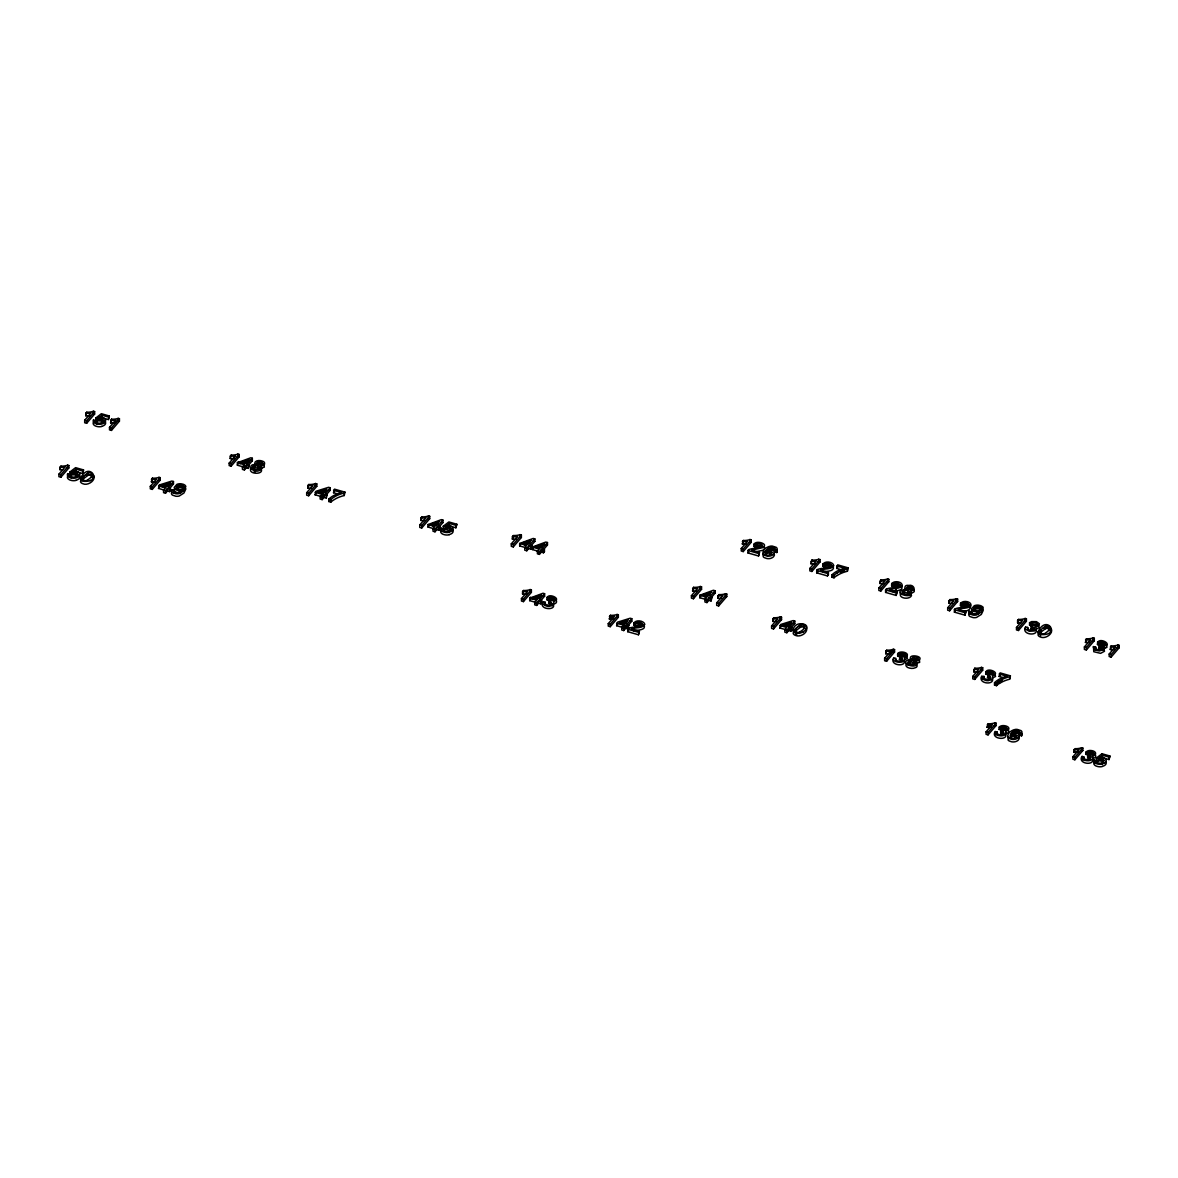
<?xml version="1.0" encoding="UTF-8"?>
<svg xmlns="http://www.w3.org/2000/svg" width="1178" height="1178" viewBox="0 0 1178 1178"><rect width="100%" height="100%" fill="white"/><g stroke="black" fill="none" stroke-linecap="round" stroke-linejoin="round"><path stroke-width="1.5" d="M754.995 548.212A34.751 20.055 0 0 0 759.324 547.534C768.409 545.782 754.067 539.598 755.937 547.166L754.038 546.459C752.33 539.112 767.791 543.176 763.918 546.415M1040.086 634.382L1041.323 632.071A33.617 19.408 0 0 1 1042.029 631.246L1045.475 628.713M1049.789 630.834L1049.834 630.068A3.092 1.782 0 0 0 1045.387 628.61M910.152 660.254C912.199 658.311 911.404 663.509 908.518 662.301M92.164 477.738L92.267 476.796A3.092 1.796 0 0 0 87.82 475.338M544.884 604.962L545.031 602.105C538.493 601.914 547.21 608.216 550.347 606.007C554.308 606.434 554.426 601.531 553.248 601.266C563.702 599.396 545.841 590.855 546.945 599.793L554.264 600.324M983.821 679.117L983.939 676.378C977.313 676.319 986.384 682.563 989.535 680.221C993.982 680.545 992.406 675.377 992.465 675.509C1002.434 673.139 984.366 665.452 985.853 674.066L992.907 674.405M1093.464 646.501L1093.773 651.714L1100.605 653.348L1104.493 651.257L1103.138 646.089L1104.139 646.737L1104.714 648.136L1103.742 649.638L1099.192 650.978L1094.2 649.608L1093.302 646.81L1095.555 646.913L1096.468 649.387L1099.751 649.77L1102.461 647.576L1099.103 645.706L1101.459 644.395L1104.537 644.94M1095.452 649.652L1095.555 646.913M173.74 492.89L173.784 490.313L171.826 489.871L171.487 491.226A4.388 2.533 0 0 0 172.459 492.61L175.669 493.729A5.492 3.166 0 0 0 179.189 493.553L183.93 490.563L185.815 486.558A5.654 3.269 0 0 0 185.137 485.351A5.743 3.313 0 0 0 183.061 484.217L181.059 483.79A5.124 2.96 0 0 0 179.439 483.775A5.654 3.269 0 0 0 177.819 484.055A5.375 3.107 0 0 0 176.862 484.394L174.226 487.427A5.227 3.019 0 0 0 174.462 488.355A5.581 3.225 0 0 0 174.874 488.929A4.83 2.783 0 0 0 176.199 489.827L177.112 490.151A4.918 2.842 0 0 0 179.601 490.446A5.11 2.945 0 0 0 181.972 490.033M173.784 490.313C173.225 494.068 180.308 492.993 181.78 490.254M971.084 614.371L971.173 611.691L969.2 611.249L968.861 612.619A4.388 2.533 0 0 0 969.847 614.003L973.043 615.107A5.492 3.166 0 0 0 976.577 614.931L981.318 611.942L983.203 607.936A5.654 3.269 0 0 0 982.511 606.729M1038.348 633.028L1038.068 634.942A4.933 2.857 0 0 0 1040.365 636.974C1045.18 639.374 1053.426 633.852 1051.336 628.978M545.031 602.105C543.868 605.683 550.465 605.934 551.805 603.445C549.876 598.159 546.739 603.548 551.805 604.859M905.293 656.735C903.128 654.129 899.859 657.353 897.71 655.925C895.854 649.107 911.905 652.347 906.147 656.926C902.363 657.427 905.043 657.457 904.719 660.092C902.598 662.89 898.313 662.669 895.368 661.447C891.01 659.945 895.442 655.528 895.81 660.033C897.312 661.506 899.904 661.462 901.671 660.505C904.557 654.6 895.089 657.471 902.701 661.476M983.939 676.378C982.776 679.927 989.24 680.177 990.654 677.806C989.019 672.417 985.485 677.851 990.713 679.132M1031.089 626.21L1031.089 628.684L1032.164 627.756L1032.164 625.282L1029.572 625.135L1029.572 622.661L1031.633 621.601L1036.434 621.645L1039.408 623.766L1038.495 625.857L1035.226 626.622L1036.817 628.654L1034.49 630.937L1029.277 631.29L1025.375 629.081L1025.567 627.035L1027.658 627.447L1028.571 629.906L1032.384 630.186L1034.564 628.198L1031.206 626.225L1032.164 625.282L1035.109 624.944L1037.244 626.092M1000.696 730.581L1000.696 733.069L1001.771 732.127L1001.771 729.653L999.18 729.506C997.28 722.777 1013.213 725.825 1007.72 730.448C1004.245 731.126 1005.953 730.772 1006.306 733.452C1004.466 736.383 1000.181 736.235 997.28 735.219C992.553 734.336 996.603 728.77 997.162 733.452C998.502 735.072 1001.109 735.028 1002.89 734.233C1007.264 732.053 995.042 727.43 1006.572 730.095M997.206 734.424L997.265 731.818M1093.773 755.672C1092.124 752.374 1088.074 755.79 1085.998 754.406C1084.054 748.059 1099.192 750.195 1094.833 755.186C1091.991 756.247 1091.653 755.275 1093.213 758.028C1091.932 761.003 1087.824 761.091 1085.115 760.428C1080.403 760.752 1081.713 753.302 1083.848 757.984C1084.643 759.839 1087.279 759.839 1088.958 759.412C1095.893 754.391 1081.581 755.069 1090.681 759.192M67.956 476.251L67.956 473.777C69.62 474.925 72.491 479.093 76.246 476.28C80.31 472.378 72.123 472.142 69.973 471.936L69.973 474.41L75.377 475.014L77.453 476.501M93.739 422.328L93.739 419.854C95.609 421.017 98.157 425.302 102.162 422.254C105.887 418.249 97.877 418.367 95.771 418.013L95.771 420.487L100.925 421.032L103.149 422.357M441.235 530.571L441.235 528.097C442.957 529.099 445.417 533.31 449.23 530.777C453.928 527.126 445.608 526.213 443.252 526.257L443.252 528.731L450.57 530.498M971.173 611.691C970.863 615.682 977.696 614.18 979.154 611.632M1009.855 738.032L1013.581 736.206L1016.967 738.017M1094.347 762.357L1094.347 759.869C1096.144 761.047 1098.676 765.214 1102.637 762.372C1106.687 758.47 1098.588 758.279 1096.379 758.028L1096.379 760.502L1101.96 761.165L1103.904 762.799M769.16 547.844A5.065 2.93 0 0 1 771.546 547.152A3.063 1.767 0 0 1 774.874 548.403A4.344 2.503 0 0 1 774.726 549.566L774.785 552.055L776.803 552.526L777.127 548.698A4.491 2.592 0 0 0 776.14 547.299L772.37 546.106A5.198 3.004 0 0 0 770.53 546.136C767.025 546.607 761.4 550.376 763.3 554.323A5.36 3.092 0 0 0 764.389 555.177L766.687 556.001A5.168 2.989 0 0 0 770.662 555.883L771.31 555.663A6.877 3.976 0 0 0 773.666 554.102L774.358 552.806A5.33 3.078 0 0 0 774.152 551.554L773.475 550.73A4.786 2.754 0 0 0 772.429 550.082L771.531 549.773A5.242 3.033 0 0 0 769.131 549.449A4.771 2.754 0 0 0 767.541 549.625C765.936 549.39 765.936 553.189 767.541 552.099A4.771 2.754 0 0 1 769.131 551.922A5.242 3.033 0 0 1 771.251 552.173M776.803 552.526L777.127 551.171A4.491 2.592 0 0 0 776.14 549.773L772.37 548.58A5.198 3.004 0 0 0 770.53 548.609M1016.364 730.478A3.048 1.767 0 0 1 1019.677 731.7A4.344 2.503 0 0 1 1019.53 732.863L1019.588 735.352L1021.62 735.823L1021.944 731.994A4.491 2.592 0 0 0 1020.943 730.596L1017.188 729.403A5.183 2.989 0 0 0 1015.348 729.432C1011.843 729.904 1006.218 733.673 1008.118 737.619A5.36 3.092 0 0 0 1009.207 738.473L1011.504 739.283A5.168 2.989 0 0 0 1015.465 739.18L1016.128 738.959A6.877 3.961 0 0 0 1018.484 737.399L1019.176 736.103A5.33 3.078 0 0 0 1018.97 734.851L1018.293 734.027A4.771 2.754 0 0 0 1017.247 733.379L1016.349 733.055M1021.62 735.823L1021.944 734.468A4.491 2.592 0 0 0 1020.943 733.069L1017.188 731.877A5.183 2.989 0 0 0 1015.348 731.906M969.2 611.249L968.861 615.093A4.388 2.533 0 0 0 969.847 616.477L973.043 617.581A5.492 3.166 0 0 0 976.577 617.419L981.318 614.415L983.203 610.425A5.654 3.269 0 0 0 982.511 609.203A5.743 3.313 0 0 0 980.435 608.069L978.432 607.642M795.518 631.923L796.461 630.51A33.632 19.422 0 0 1 797.153 629.685L800.613 627.138M793.781 630.907L793.192 633.381A4.948 2.857 0 0 0 795.503 635.413C800.215 637.681 808.623 632.586 806.4 627.329M1008.235 736.662L1008.118 740.093A5.36 3.092 0 0 0 1009.207 740.947L1011.504 741.757A5.168 2.989 0 0 0 1015.465 741.654L1016.128 741.433A6.877 3.961 0 0 0 1018.484 739.872L1019.176 738.577A5.33 3.078 0 0 0 1018.97 737.325L1018.293 736.5M82.931 480.006L83.756 478.813A33.632 19.422 0 0 1 84.448 477.988L87.908 475.441M765.111 554.588L768.424 552.924L771.973 554.22M981.848 675.966C977.21 683.741 994.394 685.596 992.524 678.675M995.174 731.405C990.183 739.622 1009.163 740.697 1005.408 733.776M1081.978 756.305C1077.31 764.154 1094.863 765.877 1092.566 758.926M81.253 478.916L80.487 481.684A4.948 2.857 0 0 0 82.799 483.702C87.599 486.131 95.889 480.536 93.769 475.706M174.977 488.252L174.226 489.901A5.227 3.019 0 0 0 174.462 490.828A5.581 3.225 0 0 0 174.874 491.403A4.83 2.783 0 0 0 176.199 492.301L177.112 492.625A5.11 2.945 0 0 0 180.852 492.802M972.351 609.63L971.614 611.279A5.227 3.019 0 0 0 971.85 612.221A5.581 3.225 0 0 0 972.262 612.781A4.83 2.783 0 0 0 973.573 613.679L974.486 614.003A4.918 2.842 0 0 0 976.989 614.298A5.11 2.945 0 0 0 978.226 614.18M817.561 569.681A3.961 2.297 0 0 0 816.707 570.373L816.707 572.847L827.442 575.924L828.399 574.82L828.399 572.346L820.433 570.064A8.791 5.08 0 0 1 822.642 569.534C826.249 568.503 831.697 569.46 833.788 565.661C832.993 560.964 821.817 560.448 822.848 566.25C825.263 567.384 829.15 564.026 831.447 567.192M81.93 478.003L83.785 476.103M794.635 629.7L796.49 627.8M1039.497 631.275L1040.645 630.009M85.803 413.287L86.745 412.197A11 6.361 0 0 0 93.415 411.269L94.608 411.564L94.608 414.052L86.642 423.3L84.683 422.74L84.683 420.266L90.897 413.051A13.591 7.848 0 0 1 85.803 413.257L85.803 415.775A13.591 7.848 0 0 0 90.043 415.643M85.803 415.775L86.745 412.197M86.642 423.3L86.642 420.826L94.608 411.564M60.004 467.224L60.947 466.12A11 6.361 0 0 0 67.617 465.192L68.825 465.501L68.825 467.975L60.858 477.237L58.9 476.663L58.9 474.189L65.099 466.974A13.591 7.848 0 0 1 60.019 467.18L60.004 469.698A13.591 7.848 0 0 0 62.935 469.683M60.004 469.698L60.947 466.12M108.391 417.071L102.015 415.245L102.015 417.719L108.391 419.559L109.318 415.996L101.382 413.714L95.771 418.013M60.858 477.237L60.858 474.749L68.825 465.501M108.391 419.559L109.318 415.996M110.599 422.887L111.542 419.309L110.599 422.887A13.591 7.848 0 0 0 114.855 422.755M111.571 419.191A11 6.361 0 0 0 118.212 418.381L119.42 418.691L119.42 421.164L111.454 430.412L109.495 429.852L109.495 427.378L115.694 420.163A13.591 7.848 0 0 1 110.614 420.369M111.454 430.412L111.454 427.938L119.42 418.691M82.607 471.009L76.231 469.183L76.231 471.656L82.607 473.482L83.535 469.919L75.598 467.651L69.973 471.936M82.607 473.482L83.535 469.919M151.417 481.861L152.36 478.297L151.417 481.861A13.591 7.848 0 0 0 154.863 481.817M158.426 480.02A11 6.361 0 0 0 159.03 479.844L158.971 477.311L160.223 477.664L160.223 480.138L152.271 489.4L150.313 488.841L150.313 486.352L156.512 479.151A13.591 7.848 0 0 1 151.417 479.358M152.271 489.4L152.271 486.926L160.223 477.664M163.742 489.93L158.544 488.443L159.442 484.938L171.855 481.051L173.46 481.507L173.46 483.981L169.352 488.767M158.544 488.443L159.442 484.938M173.46 481.507L168.321 487.486L170.471 488.104L169.588 489.135L167.423 488.517L167.423 490.99L165.524 493.199L163.565 492.64L163.565 490.166L165.465 487.957L158.544 485.969M169.941 482.759L166.363 486.926L161.357 485.483L169.941 482.759L169.941 485.233M165.524 493.199L165.524 490.725L167.423 488.517M167.423 490.99L169.588 491.609L170.471 488.104M230.284 456.136L231.227 455.047A11 6.361 0 0 0 237.897 454.119L239.105 454.428L239.105 456.902L231.138 466.149L229.18 465.59L229.18 463.116L235.379 455.901A13.591 7.848 0 0 1 230.299 456.107L230.284 458.625L231.227 455.047M231.138 466.149L231.138 463.676L239.105 454.428M237.411 462.718L244.332 464.706L244.332 467.195L237.411 465.207L237.411 462.718L250.723 457.8L252.328 458.257L252.328 460.745L248.219 465.516M237.411 465.207L238.309 461.688M252.328 458.257L247.189 464.235L249.353 464.854L248.455 465.899L246.305 465.281L246.305 467.754L244.406 469.963L242.432 469.389L242.432 466.915L244.332 464.706M244.406 469.963L244.406 467.475L246.305 465.281M246.305 467.754L248.455 468.373L249.353 464.854M307.811 485.616L308.769 484.497A11.191 6.464 0 0 0 315.557 483.554L316.779 483.863L316.779 486.337L308.68 495.747L306.678 495.187L306.678 492.699L312.995 485.365A13.812 7.981 0 0 1 307.811 485.572L307.811 488.09A13.812 7.981 0 0 0 311.655 488.016M307.811 488.09L308.769 484.497M308.68 495.747L308.68 493.273L316.779 483.863M320.342 496.306L315.056 494.789L315.969 491.255L328.603 487.309L330.223 487.766L330.223 490.254L326.041 495.113M315.056 494.789L315.969 493.729M330.223 487.766L324.995 493.847L327.189 494.48L326.291 495.526L324.097 494.907L324.097 497.381L322.168 499.619L320.166 499.045L320.166 496.571L322.095 494.333L315.056 492.316M323.008 493.273L326.645 489.047L317.927 491.815L323.008 493.273L323.008 495.747M322.168 499.619L322.168 497.145L324.097 494.907M324.097 497.381L326.291 498.014L327.189 494.48M338.307 494.097L333.536 492.728L334.493 489.15L344.992 492.154L344.226 495.526A28.287 16.33 0 0 0 333.948 499.811A23.531 13.576 0 0 0 330.856 502.122M333.536 492.728L334.493 491.624M330.856 499.634A23.531 13.576 0 0 1 333.816 497.278A28.287 16.33 0 0 1 344.212 493.022L344.992 492.154M420.885 517.981L421.827 516.877A11 6.361 0 0 0 428.498 515.964L429.69 516.259L429.69 518.732L421.739 527.994L419.766 527.42L419.766 524.946L425.98 517.731A13.591 7.848 0 0 1 420.885 517.937L420.885 520.455L421.827 516.877M421.739 527.994L421.739 525.506L429.69 516.259M434.932 529.025L428.012 527.037L428.012 524.563L441.323 519.645L442.928 520.102L442.928 522.576L438.82 527.361M428.012 527.037L428.895 526.006M442.928 520.102L437.789 526.065L439.939 526.684L439.055 527.729L436.891 527.111L436.891 529.585L434.991 531.793L433.033 531.234L433.033 528.76L434.932 526.551L428.012 524.563M434.991 531.793L434.991 529.32L436.891 527.111M436.891 529.585L439.055 530.203L439.939 526.684M455.886 525.314L449.51 523.488L449.51 525.962L455.886 527.803L456.814 524.239L448.877 521.957L443.252 526.257M455.886 527.803L456.814 524.239M512.415 536.756L513.372 535.637L512.415 539.229L512.415 536.756A13.812 7.981 0 0 0 517.598 536.505L511.296 543.838L511.296 546.327L513.284 546.901L521.383 537.477L521.383 535.003L520.102 534.635A11.191 6.464 0 0 1 513.402 535.519M513.284 546.901L513.284 544.413L521.383 535.003M526.713 547.947L519.675 545.929L519.675 543.456L533.207 538.449L534.841 538.906L534.841 541.394L530.66 546.253M519.675 545.929L520.573 544.869M534.841 538.906L529.614 544.987L531.808 545.62L530.895 546.666L528.701 546.047L528.701 548.521L526.772 550.759L524.784 550.185L524.784 547.711L526.713 545.473L519.675 543.456M526.772 550.759L526.772 548.285L528.701 546.047M539.333 551.569L532.279 549.537L532.279 547.063L545.826 542.057L547.461 542.528L547.461 545.002L543.279 549.861M528.701 548.521L530.895 549.154L531.808 545.62M532.279 549.537L533.192 548.492M544.427 549.228L544.427 551.716L542.233 551.083L542.233 548.609L544.427 549.228L543.514 550.288L541.32 549.655L541.32 552.143L539.391 554.382L537.404 553.807L537.404 551.333L539.333 549.081L532.279 547.063M539.391 554.382L539.391 551.908L541.32 549.655M542.233 548.609L547.461 542.528M541.32 552.143L543.514 552.762L544.427 551.716M522.576 591.592L523.518 590.502A11 6.346 0 0 0 530.188 589.574L531.381 589.884L531.381 592.357L523.43 601.605L521.471 601.045L521.471 598.571L527.67 591.356A13.576 7.834 0 0 1 522.576 591.562L522.576 594.08L523.518 590.502M523.43 601.605L523.43 599.131L531.381 589.884M536.623 602.635L529.702 600.647L529.702 598.174L542.999 593.256L544.604 593.712L544.604 596.201L540.496 600.971M529.702 600.647L530.586 597.143M544.604 593.712L539.465 599.69L541.63 600.309L540.731 601.34L538.582 600.721L538.582 603.195L536.682 605.404L534.724 604.844L534.724 602.37L536.623 600.162L529.702 598.174M536.682 605.404L536.682 602.93L538.582 600.721M538.582 603.195L540.731 603.813L541.63 600.309M609.379 619.024L610.337 615.431L609.379 619.024A13.812 7.981 0 0 0 614.283 618.818M618.347 617.272L617.066 616.904L617.066 614.43L618.347 614.798L618.347 617.272L610.248 626.681L608.26 626.107L608.26 623.633L614.563 616.3A13.812 7.981 0 0 1 609.394 616.506M610.248 626.681L610.248 624.207L618.347 614.798M621.91 627.226L616.624 625.709L617.537 622.175L630.171 618.229L631.806 618.7L631.806 621.174L627.624 626.033M616.624 625.709L617.537 624.664M631.806 618.7L626.578 624.767L628.772 625.4L627.859 626.46L625.665 625.827L625.665 628.301L623.736 630.554L621.748 629.98L621.748 627.506L623.677 625.253L616.624 623.236M624.576 624.207L628.213 619.981L619.495 622.75L624.576 624.207L624.576 626.681M623.736 630.554L623.736 628.065L625.665 625.827M625.665 628.301L627.859 628.934L628.772 625.4M628.566 628.522A3.961 2.297 0 0 0 627.712 629.214L627.712 631.688L638.447 634.765L639.404 631.187L631.437 628.905M638.447 634.765L639.404 631.187M692.576 591.047L693.533 587.454L692.576 591.047A13.812 7.981 0 0 0 696.743 590.929M701.543 589.294L700.262 588.926L700.262 586.453L701.543 586.821L701.543 589.294L693.444 598.718L691.442 598.144L691.442 595.656L697.759 588.323A13.812 7.981 0 0 1 692.59 588.529M693.444 598.718L693.444 596.23L701.543 586.821M746.307 543.941A13.591 7.848 0 0 1 742.376 544.015L743.318 540.481A11 6.361 0 0 0 749.988 539.553M742.376 544.045L743.318 540.481M706.874 599.764L699.82 597.747L699.82 595.273L713.367 590.266L715.002 590.723L715.002 593.211L710.82 598.071M751.181 542.322L749.93 541.968L749.93 539.48L751.181 539.848L751.181 542.322L743.23 551.584L741.256 551.01L741.256 548.536L747.47 541.335A13.591 7.848 0 0 1 742.376 541.527M699.82 597.747L700.733 596.686M743.23 551.584L743.23 549.095L751.181 539.848M715.002 590.723L709.774 596.804L711.968 597.437L711.056 598.483L708.861 597.864L708.861 600.338L706.933 602.576L704.945 602.002L704.945 599.528L706.874 597.29L699.82 595.273M706.933 602.576L706.933 600.103L708.861 597.864M708.861 600.338L711.056 600.971L711.968 597.437M717.814 598.291L718.771 594.699L717.814 598.291A13.812 7.981 0 0 0 721.481 598.218M748.825 549.787A3.902 2.253 0 0 0 747.986 550.465L747.986 552.953L758.544 555.972L759.486 552.408L751.652 550.17A8.644 4.992 0 0 1 753.832 549.655L764.596 547.21L764.581 548.86L762.961 550.244L755.392 551.878M724.941 596.421A11.191 6.464 0 0 0 725.545 596.23L725.486 593.683L726.767 594.051L726.767 596.539L718.668 605.948L716.68 605.374L716.68 602.9L722.983 595.567A13.812 7.981 0 0 1 717.814 595.774M758.544 555.972L759.486 552.408M718.668 605.948L718.668 603.475L726.767 594.051M810.994 563.791L811.951 560.213L810.994 563.791A13.812 7.981 0 0 0 815.75 563.614M811.966 560.08A11.191 6.464 0 0 0 818.739 559.27L819.962 559.565L819.962 562.053L811.863 571.463L809.86 570.888L809.86 568.414L816.177 561.081A13.812 7.981 0 0 1 810.994 561.288M811.863 571.463L811.863 568.974L819.962 559.565M772.709 621.395L773.651 617.832L772.709 621.395A13.591 7.848 0 0 0 776.965 621.277M779.733 619.569A11 6.361 0 0 0 780.322 619.378L780.263 616.845L781.529 617.198L781.529 619.672L773.563 628.934L771.605 628.375L771.605 625.901L777.804 618.686A13.591 7.848 0 0 1 772.724 618.892M773.563 628.934L773.563 626.46L781.529 617.198M785.034 629.479L779.836 627.977L780.734 624.473L793.162 620.585L794.767 621.042L794.767 623.515L790.644 628.301M779.836 627.977L780.734 626.946M827.442 575.924L828.399 572.346M839.899 569.342L836.719 568.429L837.676 564.851L848.175 567.87L847.409 571.242A28.287 16.33 0 0 0 837.131 575.527M836.719 568.429L837.676 567.325M791.778 627.638L791.778 630.112L789.628 629.494L789.628 627.02L791.778 627.638L790.88 628.669L788.73 628.051L788.73 630.524L786.83 632.733L784.872 632.174L784.872 629.7L786.771 627.491L779.836 625.503M786.83 632.733L786.83 630.259L788.73 628.051M789.628 627.02L794.767 621.042M788.73 630.524L790.88 631.143L791.778 630.112M837.131 573.038A28.287 16.33 0 0 1 847.394 568.738L848.175 567.87M879.981 583.508L880.908 579.929L879.981 583.508A13.591 7.848 0 0 0 884.074 583.39M886.99 581.667A11 6.361 0 0 0 887.579 581.49L887.52 578.943L888.786 579.311L888.786 581.785L880.82 591.047L878.862 590.472L878.862 587.999L885.076 580.783A13.591 7.848 0 0 1 879.981 580.99M880.82 591.047L880.82 588.558L888.786 579.311M886.43 589.25A3.902 2.253 0 0 0 885.591 589.928L885.591 592.416L896.149 595.435L897.076 591.871L889.257 589.618A8.644 4.992 0 0 1 891.422 589.118C894.941 588.175 899.609 588.882 902.186 585.849C902.893 580.666 890.303 579.988 891.628 585.922C893.925 586.924 898.402 583.625 900.213 587.189M896.149 595.435L897.076 591.871M885.738 651.287L886.681 650.197A11 6.346 0 0 0 893.351 649.269L894.544 649.564L894.544 652.052L886.592 661.3L884.634 660.74L884.634 658.252L890.833 651.051A13.576 7.834 0 0 1 885.753 651.257L885.738 653.761A13.576 7.834 0 0 0 889.979 653.643M885.738 653.761L886.681 650.197M886.592 661.3L886.592 658.811L894.544 649.564M948.791 603.239L949.733 599.676L948.791 603.239A13.591 7.848 0 0 0 952.413 603.18M949.762 599.558A11 6.361 0 0 0 956.403 598.748L957.611 599.042L957.611 601.516L949.645 610.778L947.686 610.219L947.686 607.745L953.885 600.53A13.591 7.848 0 0 1 948.805 600.736M949.645 610.778L949.645 608.304L957.611 599.042M955.255 608.982A3.902 2.253 0 0 0 954.416 609.674L954.416 612.148L964.973 615.166L965.901 611.603L958.082 609.365A8.644 4.992 0 0 1 960.247 608.849C963.766 607.922 968.434 608.614 970.996 605.58C971.717 600.412 959.128 599.705 960.453 605.669C962.809 606.847 965.931 603.696 968.493 606.081M964.973 615.166L965.901 611.603M973.867 671.902L974.81 668.338L973.867 671.902A13.576 7.834 0 0 0 978.27 671.754M1017.601 620.497L1018.543 619.407A11 6.346 0 0 0 1025.199 618.479L1026.406 618.774L1026.406 621.248L1018.455 630.495L1016.481 629.935L1016.481 627.462L1022.695 620.261A13.576 7.834 0 0 1 1017.601 620.453L1017.601 622.971L1018.543 619.407M974.839 668.221A11 6.346 0 0 0 981.48 667.411L982.688 667.705L982.688 670.179L974.721 679.426L972.763 678.867L972.763 676.393L978.962 669.192A13.576 7.834 0 0 1 973.882 669.384M974.721 679.426L974.721 676.952L982.688 667.705M1018.455 630.495L1018.455 628.021L1026.406 618.774M1003.847 677.806L999.15 676.452L1000.093 672.888L1010.415 675.848L1009.664 679.205A27.801 16.05 0 0 0 999.562 683.431M999.15 676.452L1000.093 675.377M999.562 680.943A27.801 16.05 0 0 1 1009.649 676.717L1010.415 675.848M988.151 723.778L987.208 727.341L988.151 723.778A11 6.346 0 0 0 994.806 722.85M996.014 725.619L994.747 725.265L994.747 722.791L996.014 723.145L996.014 725.619L988.062 734.881L986.089 734.306L986.089 731.832L992.303 724.632A13.576 7.834 0 0 1 987.208 724.838M988.062 734.881L988.062 732.392L996.014 723.145M1094.303 640.729L1093.051 640.361L1093.051 637.887L1094.303 638.255L1094.303 640.729L1086.352 649.976L1084.393 649.417L1084.393 646.943L1090.592 639.728A13.576 7.834 0 0 1 1085.512 639.934M1086.352 649.976L1086.352 647.502L1094.303 638.255M1110.294 649.549L1111.237 645.986L1110.294 649.549A13.576 7.834 0 0 0 1114.977 649.372M1117.304 647.723A11 6.346 0 0 0 1117.893 647.532L1117.834 644.999L1119.1 645.353L1119.1 647.841L1111.149 657.088L1109.19 656.529L1109.19 654.04L1115.389 646.84A13.576 7.834 0 0 1 1110.294 647.046M1111.149 657.088L1111.149 654.6L1119.1 645.353M1074.012 749.768L1074.954 748.663A11 6.346 0 0 0 1081.625 747.75L1082.818 748.045L1082.818 750.519L1074.866 759.766L1072.908 759.206L1072.908 756.732L1079.107 749.517A13.576 7.834 0 0 1 1074.027 749.723L1074.012 752.241A13.576 7.834 0 0 0 1078.415 752.094M1074.012 752.241L1074.954 751.152M1074.866 759.766L1074.866 757.292L1082.818 748.045M1108.999 757.101L1102.623 755.275L1102.623 757.749L1108.999 759.574L1109.926 756.026L1101.99 753.743L1096.379 758.028M1108.999 759.574L1109.926 756.026M900.625 593.256C898.063 598.571 909.681 600.029 911.507 595.567C907.384 591.916 917.191 593.845 913.48 589.206M631.408 628.875A8.791 5.08 0 0 1 633.646 628.375C637.254 627.314 642.894 628.33 644.822 624.355C643.733 619.805 632.866 619.333 633.852 625.091L635.796 625.812C633.985 618.141 648.68 624.531 639.212 626.21A35.34 20.394 0 0 1 634.839 626.917M635.796 625.812L639.198 624.59L642.496 626.122M755.937 547.166L758.941 545.959L762.372 547.21M764.846 551.599L762.888 554.396L763.3 556.811A5.36 3.092 0 0 0 764.389 557.665L766.687 558.475A5.168 2.989 0 0 0 770.662 558.372L771.31 558.136A6.877 3.976 0 0 0 773.666 556.576L774.358 555.28A5.33 3.078 0 0 0 774.152 554.028L773.475 553.204M824.791 566.971C822.862 559.344 837.632 565.587 828.208 567.369A35.34 20.394 0 0 1 823.834 568.076M893.646 586.511C891.378 579.223 906.338 585.186 896.9 586.983A34.751 20.055 0 0 1 892.6 587.675M962.367 606.361C960.541 598.748 975.075 605.094 965.724 606.714A34.751 20.055 0 0 1 961.425 607.406M795.238 630.775L796.461 628.036A33.632 19.422 0 0 1 797.153 627.211L800.613 624.664M1044.65 633.631L1047.684 631.423A33.956 19.614 0 0 0 1048.611 630.333L1049.834 627.594A3.092 1.782 0 0 0 1045.387 626.136L1042.029 628.772A33.617 19.408 0 0 0 1041.323 629.597L1040.1 632.336M906.471 663.405C903.629 667.838 912.111 669.369 915.041 667.838C920.578 666.557 912.582 660.534 917.927 660.814C926.497 656.043 905.941 653.127 911.316 659.68M633.852 625.091L634.957 624.281M754.038 546.459L755.113 545.664M822.848 566.25L824.35 565.234M891.628 585.922L892.718 585.127M960.453 605.669L961.542 604.859M548.462 600.868L549.537 599.941L548.58 603.357M899.226 657.015L900.301 656.072L900.301 658.561L899.226 659.489M987.37 675.141L988.445 674.214L988.445 676.687L987.37 677.615M1099 645.691L1099 648.165L1100.061 647.237L1100.061 644.764L1097.484 644.616C1096.836 635.222 1115.006 645.058 1103.138 646.089M1087.515 755.481L1088.575 754.553L1088.575 757.027L1087.515 757.955M548.727 600.559C546.725 593.108 560.566 600.397 551.23 598.424M899.506 656.691C898.078 651.699 905.617 652.789 906.132 655.557M1031.354 625.901C1028.968 619.333 1042.28 623.707 1035.05 625.651A4.579 2.651 0 0 1 1032.473 625.385M987.753 674.744C984.749 668.633 998.664 672.255 991.316 674.582A4.579 2.651 0 0 1 988.74 674.317M1099.265 645.367C1096.777 638.888 1110.132 643.055 1102.947 645.132A4.579 2.651 0 0 1 1100.37 644.852M1000.961 730.272C998.546 723.719 1011.931 728.063 1004.657 730.021A4.579 2.651 0 0 1 1002.08 729.756M1087.78 755.172C1087.589 746.013 1101.901 757.528 1092.61 758.337M546.945 597.32L548.727 598.085M546.945 599.793L548.212 599.042M897.71 655.925L898.976 655.174M1029.572 625.135L1030.838 624.384M985.853 674.066L987.311 673.227M1097.484 644.616L1098.735 643.851M999.18 729.506L1000.637 728.667M1085.998 754.406L1087.25 753.655M102.353 420.178A5.934 3.431 0 0 0 99.04 419.972L99.026 417.483L102.015 415.245M76.57 474.101A5.934 3.431 0 0 0 73.242 473.895L73.242 471.406L76.231 469.183M449.849 528.421A5.934 3.431 0 0 0 446.521 528.215L446.521 525.727L449.51 523.488M1102.623 755.275L1099.634 757.498L1099.634 759.987A5.934 3.416 0 0 1 1102.961 760.193M766.053 550.509L766.687 550.052A12.119 6.994 0 0 1 769.057 547.785M911.168 659.032C894.176 662.743 921.932 671.519 915.792 660.961M803.013 632.012C815.647 623.53 792.838 619.157 793.192 630.907A4.948 2.857 0 0 0 795.503 632.939L799.435 633.396L803.013 632.012A33.985 19.614 0 0 1 802.822 632.336M767.32 549.655L769.926 548.712M1012.138 732.952L1013.463 732.348M85.582 474.925L86.524 474.543M798.301 626.637L800.407 625.945M1043.163 628.198L1045.46 627.476M799.788 632.071L802.822 629.847A33.985 19.614 0 0 0 803.749 628.772L804.986 626.033A3.092 1.796 0 0 0 800.525 624.561M824.777 565.057L826.411 564.66M87.908 472.967L84.448 475.5A33.632 19.422 0 0 0 83.756 476.324L82.534 479.063M87.069 480.374L90.117 478.15A33.985 19.614 0 0 0 91.045 477.061L92.267 474.322A3.092 1.796 0 0 0 87.82 472.864M97.48 421.15L97.48 418.676M71.696 475.073L71.696 472.599M444.975 526.919L445.078 529.364M1098.087 758.691L1098.19 761.135M987.709 673.08L989.005 672.771M1087.854 753.419L1089.135 753.11M164.787 486.867L168.218 485.778M243.655 463.631L248.808 461.997M321.417 493.184L324.907 492.08M432.547 526.006L437.686 524.372M524.284 544.884L529.511 543.22M536.903 548.492L542.13 546.842M535.946 599.087L539.377 597.997M704.444 596.701L709.671 595.037M622.985 624.119L626.475 623M786.094 626.401L789.525 625.327M1013.934 735.219A4.771 2.754 0 0 0 1012.358 735.396C1010.753 736.471 1010.753 732.687 1012.358 732.922A4.771 2.754 0 0 1 1013.934 732.745M162.549 486.44L170.309 484.011M239.856 463.676L249.176 460.76M320.696 492.257L327.028 490.269M432.002 525.035L438.216 523.091M525.314 543.397L530.056 541.909M537.934 547.004L544.251 545.031M532.147 599.131L541.453 596.215M705.475 595.214L710.216 593.727M622.279 623.177L627.02 621.689M783.841 625.974L791.601 623.545M86.716 474.484L91.913 474.616M256.951 463.322L258.512 463.028M1099.545 643.556L1100.856 643.291M902.937 592.004C907.914 592.637 901.229 584.303 908.915 585.407C913.701 584.111 916.779 591.017 910.727 590.723C916.116 601.104 888.241 592.225 905.573 589.427M963.251 604.211L964.208 604.064M549.655 598.586L550.774 598.439M1001.889 728.298L1003.244 728.137M757.056 544.972L762.313 545.547M894.662 584.435L895.884 584.303M633.823 630.819C636.9 630.186 647.208 630.171 643.748 624.914M1032.502 623.884L1038.23 624.914M823.245 571.904C826.308 571.05 834.863 571.683 833.302 566.589M892.247 591.444C895.162 590.738 903.835 591.061 901.788 586.129M963.059 610.896C970.245 612.442 974.677 603.548 964.959 604.034M637.18 623.53L637.931 623.456M907.723 587.969L909.151 587.896M900.861 654.644L901.774 654.556M1103.271 647.576L1102.947 647.606A4.579 2.651 0 0 1 1100.37 647.34M800.804 625.886L804.618 626.313M992.465 677.998L995.543 676.466L994.836 674.066M552.423 600.309C556.708 596.804 558.755 604.491 553.1 603.754M1036.036 629.081L1039.217 627.624L1038.554 625.135M904.174 659.871L907.413 658.34L906.589 655.851M989.446 672.726L990.595 672.697M1089.591 753.066L1090.74 753.036M913.937 658.178L917.662 658.693M1046.064 627.403L1047.316 627.418M1005.482 733.452C1011.21 733.688 1008.559 727.12 1003.936 728.137M1101.312 643.247L1105.524 644.042M826.927 564.615L827.692 564.601M260.868 468.314L264.299 467.121L264.063 464.544M1103.138 648.563L1106.878 647.399L1106.746 644.852M259.219 462.998L263.283 463.999M896.399 584.303L900.61 585.304M915.792 663.435L919.65 662.345L919.355 659.577M902.466 654.57L905.484 655.233L903.187 656.455A4.579 2.651 0 0 1 900.61 656.175M638.962 623.456L641.745 623.987M990.831 672.712L992.863 673.109M1090.975 753.051L1093.758 753.714L1091.461 754.921A4.579 2.651 0 0 1 1088.884 754.656M255.876 464.544C245.083 463.896 254.227 475.073 260.574 469.713C264.108 468.049 258.276 465.03 262.503 465.663C265.344 465.398 265.344 461.54 262.458 461.158C260.014 460.038 254.919 460.186 254.698 463.293C258.07 466.959 253.726 466.724 251.032 468.255C247.085 474.69 265.138 474.984 260.912 468.653M909.637 587.925L911.919 588.426M1031.089 628.684L1034.019 629.67M1099 648.165L1102.343 649.682M1000.696 733.069L1003.995 734.483M1047.522 627.432L1050.158 628.154M181.589 486.337L181.059 486.264A5.124 2.96 0 0 0 180.514 486.234M828.767 564.689L832.183 565.734M981.848 678.44L983.939 678.852M995.174 733.879L997.265 734.292M1081.978 758.779L1084.069 759.192L1084.069 756.718M969.2 613.723L971.173 614.165M774.785 549.581L776.803 550.052M1019.588 732.878L1021.62 733.349M96.994 423.977L97.656 424.124A5.64 3.254 0 0 0 101.823 423.992A6.052 3.49 0 0 0 105.622 420.826A6.052 3.49 0 0 0 102.53 417.513M71.21 477.915L71.873 478.062A5.64 3.254 0 0 0 76.04 477.915A6.052 3.49 0 0 0 79.839 474.749A6.052 3.49 0 0 0 76.747 471.45M182.134 486.44L183.046 486.705A5.743 3.313 0 0 1 184.357 487.294M836.719 565.955L844.67 568.238M818.136 561.921A11.191 6.464 0 0 0 818.739 561.744L819.962 562.053M887.52 581.417L888.786 581.785M955.814 601.413A11 6.361 0 0 0 956.403 601.222L957.611 601.516M1026.406 621.248L1025.14 620.894L1025.14 618.406M1117.834 647.473L1119.1 647.841M741.256 548.536L743.23 549.095M747.986 550.465L758.544 553.498M809.86 568.414L811.863 568.974M816.707 570.373L827.442 573.45M836.998 572.979A23.531 13.576 0 0 0 834.039 575.35L831.977 574.746L831.977 577.235L834.024 577.824A23.531 13.576 0 0 1 836.998 575.453M878.862 587.999L880.82 588.558M885.591 589.928L896.149 592.961M947.686 607.745L949.645 608.304M954.416 609.674L964.973 612.693M1016.481 627.462L1018.455 628.021M1084.393 646.943L1086.352 647.502M1109.19 654.04L1111.149 654.6M92.812 413.934A11 6.361 0 0 0 93.415 413.743L94.608 414.052M119.42 421.164L118.153 420.796L118.153 418.323M999.15 673.978L1006.969 676.216M519.557 537.359A11.191 6.464 0 0 0 520.161 537.183L521.383 537.477M533.207 540.923L534.841 541.394M545.826 544.545L547.461 545.002M713.367 592.74L715.002 593.211M725.486 596.171L726.767 596.539M239.105 456.902L237.838 456.534L237.838 454.06M250.723 460.289L252.328 460.745M980.891 670.061A11 6.346 0 0 0 981.48 669.884L982.688 670.179M333.536 490.254L341.487 492.537M316.779 486.337L315.483 485.969L315.483 483.495M328.603 489.783L330.223 490.254M429.69 518.732L428.439 518.379L428.439 515.89M441.323 522.119L442.928 522.576M780.263 619.319L781.529 619.672M793.162 623.059L794.767 623.515M892.747 651.935A11 6.346 0 0 0 893.351 651.743L894.544 652.052M84.683 420.266L86.642 420.826M109.495 427.378L111.454 427.938M229.18 463.116L231.138 463.676M242.432 466.915L244.406 467.475M511.296 543.838L513.284 544.413M524.784 547.711L526.772 548.285M537.404 551.333L539.391 551.908M691.442 595.656L693.444 596.23M704.945 599.528L706.933 600.103M716.68 602.9L718.668 603.475M972.763 676.393L974.721 676.952M999.43 683.358A23.118 13.341 0 0 0 996.529 685.684L994.497 685.095L994.497 682.622L996.514 683.196A23.118 13.341 0 0 1 999.43 680.884M419.766 524.946L421.739 525.506M433.033 528.76L434.991 529.32M884.634 658.252L886.592 658.811M306.678 492.699L308.68 493.273M320.166 496.571L322.168 497.145M771.605 625.901L773.563 626.46M784.872 629.7L786.83 630.259M158.971 479.785L160.223 480.138M171.855 483.525L173.46 483.981M531.381 592.357L530.115 591.989L530.115 589.515M542.999 595.729L544.604 596.201M630.171 620.703L631.806 621.174M1081.021 750.401A11 6.346 0 0 0 1081.625 750.224L1082.818 750.519M150.313 486.352L152.271 486.926M163.565 490.166L165.524 490.725M626.578 627.256L628.772 627.874M67.028 467.857A11 6.361 0 0 0 67.617 467.681L68.825 467.975M521.471 598.571L523.43 599.131M534.724 602.37L536.682 602.93M608.26 623.633L610.248 624.207M621.748 627.506L623.736 628.065M627.712 629.214L638.447 632.291M986.089 731.832L988.062 732.392M1072.908 756.732L1074.866 757.292M58.9 474.189L60.858 474.749M960.453 603.18L962.367 603.887M891.628 583.449L893.542 584.141M822.848 563.776L824.791 564.483M754.038 543.986L755.937 544.678M633.852 622.617L635.796 623.324M1097.484 642.128L1099.265 642.894M1029.572 622.661L1031.354 623.427M985.853 671.593L987.635 672.358M897.71 653.451L899.506 654.217M1085.998 751.932L1087.78 752.698M999.18 727.032L1000.961 727.798M553.042 603.99C557.238 610.822 537.919 610.057 542.94 601.693M904.056 660.284C907.207 667.219 888.889 665.909 893.704 657.825M1036.036 629.567C1038.76 636.518 1020.811 635.001 1025.567 627.035M1101.99 753.743L1101.99 756.217M1096.497 760.37L1096.497 762.843M1081.566 747.677L1081.566 750.165M1027.658 627.447L1027.658 629.921M1009.664 676.732L1009.664 679.205M996.514 683.196L996.514 685.684M981.421 667.337L981.421 669.826M956.345 598.689L956.345 601.163M895.795 658.237L895.795 660.711M893.277 649.211L893.277 651.684M890.833 651.051L890.833 653.525M847.409 568.753L847.409 571.242M834.024 575.335L834.024 577.824M818.666 559.197L818.666 561.67M790.88 628.669L790.88 631.143M711.056 598.483L711.056 600.971M627.859 626.46L627.859 628.934M623.677 625.253L623.677 627.727M543.514 550.288L543.514 552.762M540.731 601.34L540.731 603.813M530.895 546.666L530.895 549.154M520.102 534.635L520.102 537.109M443.384 528.583L443.384 531.057M439.055 527.729L439.055 530.203M344.226 493.052L344.226 495.526M326.291 495.526L326.291 498.014M322.095 494.333L322.095 496.807M248.455 465.899L248.455 468.373M171.826 489.871L171.487 493.715A4.388 2.533 0 0 0 172.459 495.099L175.669 496.203A5.492 3.166 0 0 0 179.189 496.041L183.93 493.037L185.815 489.047A5.654 3.269 0 0 0 185.52 488.281M169.588 489.135L169.588 491.609M115.694 420.163L115.694 422.637M95.889 420.34L95.889 422.814M93.342 411.21L93.342 413.684M70.106 474.263L70.106 476.751M67.558 465.133L67.558 467.607M118.212 420.855A11 6.361 0 0 1 117.623 421.047M93.46 422.269A5.802 3.343 0 0 0 96.979 426.48L97.656 426.613A5.64 3.254 0 0 0 101.823 426.465M96.979 424.006A5.802 3.343 0 0 1 93.46 419.795M99.04 417.483A5.934 3.431 0 0 1 102.353 417.689M102.53 420.001A6.052 3.49 0 0 1 105.622 423.3A6.052 3.49 0 0 1 101.72 426.318M87.172 480.462A3.21 1.855 0 0 1 82.342 479.078M90.353 480.359A33.985 19.614 0 0 1 90.117 480.624M67.676 476.206A5.802 3.343 0 0 0 71.195 480.403L71.873 480.536A5.64 3.254 0 0 0 76.04 480.388M71.195 477.929A5.802 3.343 0 0 1 67.676 473.718M73.242 471.421A5.934 3.431 0 0 1 76.57 471.627M76.747 473.924A6.052 3.49 0 0 1 79.839 477.237A6.052 3.49 0 0 1 75.937 480.241M179.439 486.249A5.654 3.269 0 0 0 177.819 486.529A5.375 3.107 0 0 0 177.333 486.691M183.901 490.416A3.917 2.268 0 0 1 183.444 490.946M182.016 491.682A3.917 2.268 0 0 1 179.159 491.859M176.302 489.385A3.917 2.268 0 0 1 180.205 487.412A3.917 2.268 0 0 1 184.092 489.415M159.03 477.37A11 6.361 0 0 1 152.374 478.18M254.993 472.039A3.681 2.12 0 0 1 254.124 471.818M252.548 469.433A3.681 2.12 0 0 1 256.082 467.887A3.681 2.12 0 0 1 259.631 469.433M261.516 467.077A2.886 1.664 0 0 1 260.956 467.283M259.027 467.401A2.886 1.664 0 0 1 257.378 466.768M257.437 464.736A2.886 1.664 0 0 1 262.164 464.898M237.897 456.593A11 6.361 0 0 1 237.308 456.784M234.967 458.433A13.591 7.848 0 0 1 230.299 458.581M328.883 501.548A25.533 14.74 0 0 1 330.738 499.928M328.883 499.074A25.533 14.74 0 0 1 341.576 492.669M315.557 486.043A11.191 6.464 0 0 1 314.938 486.219M440.94 530.512A5.802 3.343 0 0 0 444.474 534.724L445.137 534.856A5.64 3.254 0 0 0 449.319 534.709M440.94 528.038A5.802 3.343 0 0 0 444.474 532.25L445.137 532.368A5.64 3.254 0 0 0 449.319 532.235M450.025 525.756A6.052 3.49 0 0 1 453.103 529.069A6.052 3.49 0 0 1 449.216 532.088M446.521 525.727A5.934 3.431 0 0 1 449.849 525.933M450.025 528.245A6.052 3.49 0 0 1 453.103 531.543A6.052 3.49 0 0 1 449.216 534.562M428.498 518.438A11 6.361 0 0 1 427.894 518.614M424.654 520.367A13.591 7.848 0 0 1 420.885 520.426M516.582 539.112A13.812 7.981 0 0 1 512.43 539.2M552.423 600.324A4.579 2.651 0 0 1 549.846 600.044M551.113 602.768A4.579 2.651 0 0 1 549.846 602.518M530.188 592.063A11 6.346 0 0 1 529.585 592.239M527.111 593.903A13.576 7.834 0 0 1 522.576 594.036M627.712 631.688A3.961 2.297 0 0 1 628.566 630.996M628.389 628.36A15.888 9.174 0 0 1 634.868 627.064M617.125 616.963A11.191 6.464 0 0 1 616.521 617.154M612.339 617.802A11.191 6.464 0 0 1 610.366 617.787M617.125 614.489A11.191 6.464 0 0 1 610.366 615.314M725.545 593.756A11.191 6.464 0 0 1 718.786 594.581M700.321 589A11.191 6.464 0 0 1 699.717 589.177M700.321 586.511A11.191 6.464 0 0 1 693.562 587.336M799.877 632.159A3.21 1.855 0 0 1 795.047 630.79M796.814 634.706A3.21 1.855 0 0 1 795.562 634.058M800.525 627.035A3.092 1.796 0 0 1 804.986 628.507M780.322 616.904A11 6.361 0 0 1 773.681 617.714M907.855 664.966A3.681 2.12 0 0 1 910.8 663.067A3.681 2.12 0 0 1 914.791 664.186M916.263 662.448A2.886 1.664 0 0 1 913.009 662.036M912.449 660.298A2.886 1.664 0 0 1 915.1 659.253A2.886 1.664 0 0 1 917.795 660.269M902.039 658.914A4.579 2.651 0 0 1 900.61 658.649M994.585 685.125A25.091 14.489 0 0 1 1002.139 680.354M994.585 682.651A25.091 14.489 0 0 1 1007.057 676.349M990.492 677.07A4.579 2.651 0 0 1 988.74 676.79M1013.787 732.701A5.33 3.078 0 0 1 1016.231 733.01M1011.504 733.202A12.104 6.994 0 0 1 1013.875 731.082M1011.504 735.676A12.104 6.994 0 0 1 1012.049 735.013M1013.787 735.175A5.33 3.078 0 0 1 1016.231 735.484M1013.963 731.14A5.065 2.93 0 0 1 1016.349 730.448M1019.53 735.337A4.344 2.503 0 0 0 1019.75 734.174A3.048 1.767 0 0 0 1016.364 732.952A5.065 2.93 0 0 0 1014.7 733.305M1003.347 732.48A4.579 2.651 0 0 1 1002.08 732.23M994.806 725.324A11 6.346 0 0 1 994.217 725.515M989.387 726.163A11 6.346 0 0 1 988.165 726.134M991.302 727.238A13.576 7.834 0 0 1 987.208 727.312M1094.067 762.299A5.787 3.343 0 0 0 1097.587 766.495L1098.264 766.628A5.625 3.254 0 0 0 1102.431 766.48M1094.067 759.825A5.787 3.343 0 0 0 1097.587 764.021L1098.264 764.154A5.625 3.254 0 0 0 1102.431 764.007M1103.138 757.542A6.052 3.49 0 0 1 1106.216 760.855A6.052 3.49 0 0 1 1102.328 763.859M1099.634 757.513A5.934 3.416 0 0 1 1102.961 757.719M1105.597 761.503A6.052 3.49 0 0 1 1102.328 766.333M1103.138 760.016A6.052 3.49 0 0 1 1104.478 760.605M1090.637 757.41A4.579 2.651 0 0 1 1088.884 757.13M1117.893 645.058A11 6.346 0 0 1 1111.252 645.868M1093.11 640.42A11 6.346 0 0 1 1092.507 640.611M1090.18 642.26A13.576 7.834 0 0 1 1085.512 642.408M1093.11 637.946A11 6.346 0 0 1 1086.469 638.756M1044.739 633.72A3.21 1.855 0 0 1 1039.924 632.35M1040.66 635.796A3.21 1.855 0 0 1 1040.321 635.531M1033.901 628.124A4.579 2.651 0 0 1 1032.473 627.859M1025.199 620.953A11 6.346 0 0 1 1024.61 621.13M1020.708 622.941A13.576 7.834 0 0 1 1017.601 622.941M982.481 606.788A5.743 3.313 0 0 0 980.435 605.595L978.432 605.168A5.124 2.96 0 0 0 976.812 605.153A5.654 3.269 0 0 0 975.207 605.433A5.375 3.107 0 0 0 974.235 605.772L971.614 608.805A5.227 3.019 0 0 0 971.85 609.733A5.581 3.225 0 0 0 972.262 610.307A4.83 2.783 0 0 0 973.573 611.205L974.486 611.529A4.918 2.842 0 0 0 976.989 611.824A5.11 2.945 0 0 0 979.345 611.411M977.357 607.598A5.124 2.96 0 0 0 976.812 607.627A5.654 3.269 0 0 0 975.207 607.907A5.375 3.107 0 0 0 974.707 608.069M981.289 611.794A3.917 2.268 0 0 1 981.083 612.059M979.566 613.002A3.917 2.268 0 0 1 976.533 613.237M973.691 610.764A3.917 2.268 0 0 1 976.518 608.879A3.917 2.268 0 0 1 980.641 609.644M954.416 612.148A3.902 2.253 0 0 1 955.255 611.47M955.078 608.82A15.623 9.026 0 0 1 961.454 607.553M902.23 594.316A3.681 2.12 0 0 1 905.779 592.77A3.681 2.12 0 0 1 909.313 594.33M909.976 592.298A2.886 1.664 0 0 1 907.59 591.96M907.134 589.618A2.886 1.664 0 0 1 911.61 589.589M885.591 592.416A3.902 2.253 0 0 1 886.43 591.724M886.254 589.088A15.623 9.026 0 0 1 892.63 587.807M896.355 589.589A34.751 20.055 0 0 1 895.736 589.692M887.579 579.002A11 6.361 0 0 1 880.938 579.812M832.066 577.264A25.533 14.74 0 0 1 832.964 576.41M840.415 572.14A25.533 14.74 0 0 1 844.759 570.844M832.066 574.776A25.533 14.74 0 0 1 844.759 568.37M816.707 572.847A3.961 2.297 0 0 1 817.561 572.155M817.385 569.519A15.888 9.174 0 0 1 823.864 568.223M817.385 571.993A15.888 9.174 0 0 1 817.9 571.816M766.687 552.379A12.119 6.994 0 0 1 768.66 550.524M774.726 552.055A4.344 2.503 0 0 0 774.933 550.877A3.063 1.767 0 0 0 771.546 549.655A5.065 2.93 0 0 0 769.882 550.008M747.986 552.953A3.902 2.253 0 0 1 748.825 552.261M748.648 549.625A15.623 9.026 0 0 1 755.039 548.344M749.988 542.027A11 6.361 0 0 1 749.385 542.204M80.428 478.548L80.487 479.196A4.948 2.857 0 0 0 82.799 481.228C104.135 483.289 89.027 460.068 80.428 478.548M1038.009 631.806L1038.068 632.468A4.933 2.857 0 0 0 1040.365 634.5C1061.717 636.503 1046.756 613.326 1038.009 631.806M772.164 552.364C763.697 562.259 762.622 544.177 772.164 552.364M1016.982 735.646C1008.766 745.615 1007.057 727.621 1016.982 735.646M248.808 459.523L245.23 463.676L240.238 462.247L248.808 459.523M439.409 521.353L435.831 525.506L430.824 524.077L439.409 521.353M531.263 540.187L527.626 544.413L522.531 542.955L531.263 540.187M543.868 543.809L540.231 548.035L535.151 546.577L543.868 543.809M541.085 594.978L537.507 599.131L532.515 597.688L541.085 594.978M711.409 592.004L707.772 596.23L702.692 594.772L711.409 592.004M791.233 622.293L787.655 626.46L782.663 625.017L791.233 622.293M1086.44 638.874L1085.498 642.452L1086.44 638.874M330.841 499.634L328.795 499.045L328.795 501.519L330.841 502.108L330.841 499.634M178.099 489.12A3.917 2.268 0 0 0 184.107 487.28A3.917 2.268 0 0 0 178.364 485.189A3.917 2.268 0 0 0 178.099 489.12M254.183 469.359A3.681 2.12 0 0 0 259.764 467.578A3.681 2.12 0 0 0 254.301 465.678A3.681 2.12 0 0 0 254.183 469.359M258.159 464.706A2.886 1.664 0 0 0 262.591 463.366A2.886 1.664 0 0 0 258.35 461.82A2.886 1.664 0 0 0 258.159 464.706M909.622 664.495A3.681 2.12 0 0 0 915.203 662.713A3.681 2.12 0 0 0 909.74 660.814A3.681 2.12 0 0 0 909.622 664.495M913.598 659.857A2.886 1.664 0 0 0 918.03 658.502A2.886 1.664 0 0 0 913.789 656.956A2.886 1.664 0 0 0 913.598 659.857M975.487 610.499A3.917 2.268 0 0 0 981.495 608.673A3.917 2.268 0 0 0 975.752 606.582A3.917 2.268 0 0 0 975.487 610.499M903.879 594.242A3.681 2.12 0 0 0 909.445 592.46A3.681 2.12 0 0 0 903.982 590.561A3.681 2.12 0 0 0 903.879 594.242M907.855 589.604A2.886 1.664 0 0 0 912.287 588.249A2.886 1.664 0 0 0 908.047 586.703A2.886 1.664 0 0 0 907.855 589.604"/></g></svg>
